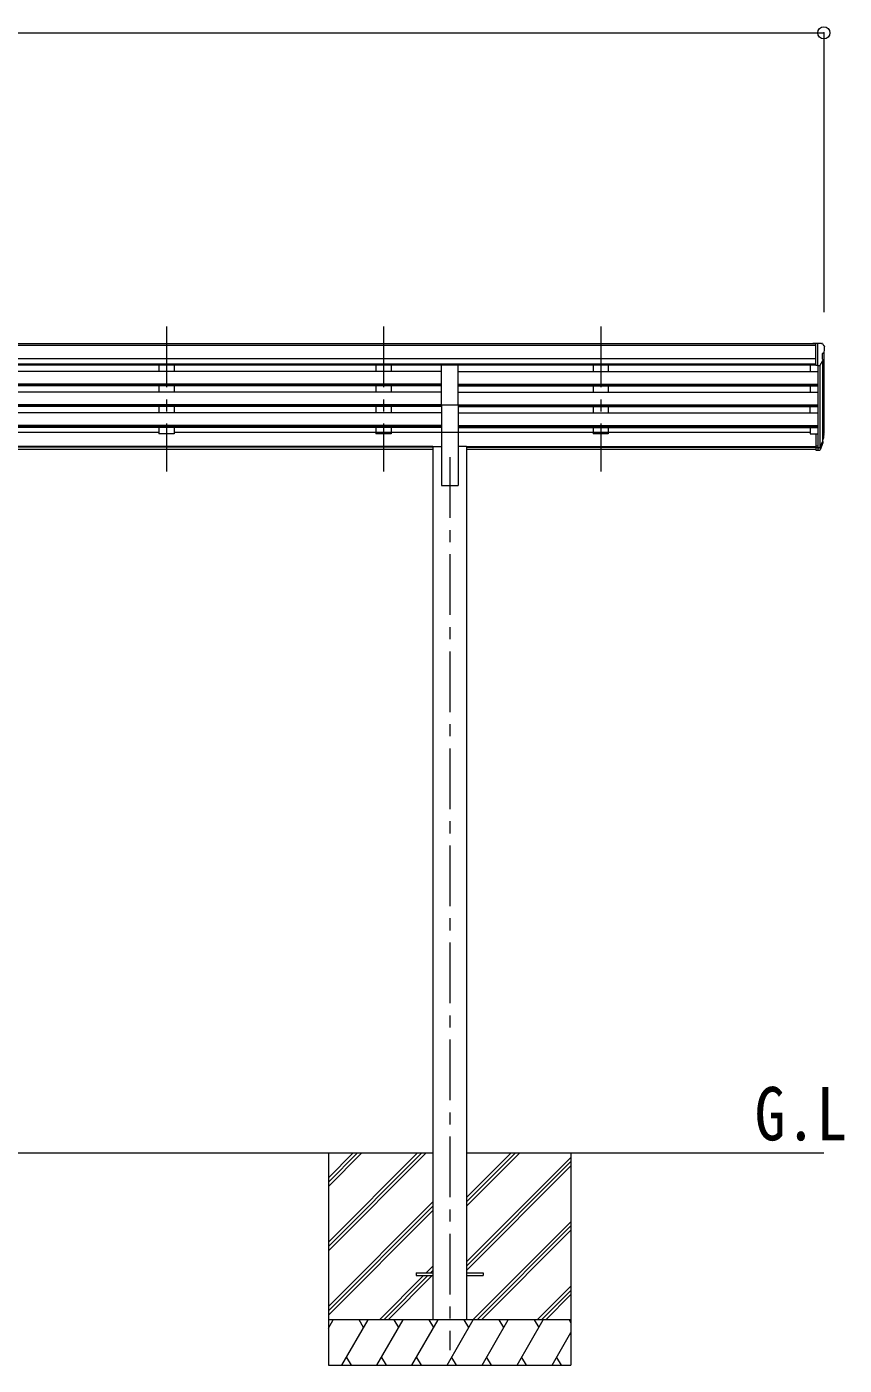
# Model space of a CAD drawing. Units: millimetres at full size, sheet at 1:40; details may follow other scales. Extents: x -11243 to 11243, y -7760 to 7760.
# Drawn here: x 4642 to 7338, y -4819 to -407 of the extents above; entities that cross this region are included whole.
import ezdxf
from ezdxf.enums import TextEntityAlignment as Align

# ---------------------------------------------------------------- set-up
doc = ezdxf.new("R2010")
doc.units = ezdxf.units.MM
doc.header["$LTSCALE"] = 40
doc.header["$PDMODE"] = 32
doc.header["$PDSIZE"] = 40
doc.linetypes.add('CHAIN1', pattern=[8, 5, -1, 1, -1])
for name, color, linetype, lineweight in [('0-0_0', 7, 'Continuous', 9), ('0-1_本体', 5, 'CHAIN1', 9), ('0-3_ELV2', 4, 'Continuous', 9), ('0-6_OTH_LINE', 6, 'Continuous', 9)]:
    doc.layers.add(name, color=color, linetype=linetype, lineweight=lineweight)
doc.layers.add('0-7_SHAPE', color=7, linetype='Continuous')
doc.styles.add('ＭＳ ゴシック', font='')
doc.styles.get('ＭＳ ゴシック').set_extended_font_data('MS Gothic')

msp = doc.modelspace()

# ---------------------------------------------------------------- linework, layer by layer
at = {"layer": '0-0_0'}
for p, q in [((2792.12, -4119.47), (5981.72, -4119.47)), ((5636.92, -4119.47), (5636.92, -4819.47)), ((5636.92, -4413.65), (5931.1, -4119.47)), ((5636.92, -4427.79), (5945.24, -4119.47)), ((5636.92, -4441.93), (5959.39, -4119.47)), ((5636.92, -4229.8), (5747.25, -4119.47)), ((5636.92, -4215.66), (5733.11, -4119.47)), ((5636.92, -4201.52), (5718.97, -4119.47)), ((6092.12, -4119.47), (7270.92, -4119.47)), ((6092.12, -4295.1), (6267.75, -4119.47)), ((6092.12, -4280.96), (6253.61, -4119.47)), ((6092.12, -4266.82), (6239.47, -4119.47)), ((6092.12, -4478.95), (6436.92, -4134.15)), ((6436.92, -4119.47), (6436.92, -4819.47)), ((6092.12, -4493.09), (6436.92, -4148.29)), ((6092.12, -4507.23), (6436.92, -4162.43)), ((5636.92, -4625.78), (5981.72, -4280.98)), ((5636.92, -4639.92), (5981.72, -4295.12)), ((5636.92, -4654.06), (5981.72, -4309.27)), ((6113.73, -4669.47), (6436.92, -4346.28)), ((6127.87, -4669.47), (6436.92, -4360.42)), ((6142.02, -4669.47), (6436.92, -4374.57)), ((5959.86, -4514.97), (5981.72, -4493.11)), ((5805.36, -4669.47), (5950.86, -4523.97)), ((5819.51, -4669.47), (5965.01, -4523.97)), ((5833.65, -4669.47), (5979.15, -4523.97)), ((5974.01, -4514.97), (5981.72, -4507.25)), ((6325.86, -4669.47), (6436.92, -4558.41)), ((6340.01, -4669.47), (6436.92, -4572.55)), ((6354.15, -4669.47), (6436.92, -4586.7)), ((6436.92, -4669.47), (5636.92, -4669.47)), ((5636.92, -4696.97), (5652.8, -4669.47)), ((5681.67, -4819.47), (5768.27, -4669.47)), ((5753.27, -4695.45), (5738.27, -4669.47)), ((5797.14, -4819.47), (5883.74, -4669.47)), ((5868.74, -4695.45), (5853.74, -4669.47)), ((5912.61, -4819.47), (5999.21, -4669.47)), ((5984.21, -4695.45), (5969.21, -4669.47)), ((6028.08, -4819.47), (6114.68, -4669.47)), ((6099.68, -4695.45), (6084.68, -4669.47)), ((6143.55, -4819.47), (6230.15, -4669.47)), ((6215.15, -4695.45), (6200.15, -4669.47)), ((6259.02, -4819.47), (6345.62, -4669.47)), ((6315.62, -4669.47), (6330.62, -4695.45)), ((6431.09, -4669.47), (6436.92, -4679.57)), ((6374.49, -4819.47), (6436.92, -4711.33)), ((5696.67, -4793.49), (5711.67, -4819.47)), ((5812.14, -4793.49), (5827.14, -4819.47)), ((5927.61, -4793.49), (5942.61, -4819.47)), ((6043.08, -4793.49), (6058.08, -4819.47)), ((6158.55, -4793.49), (6173.55, -4819.47)), ((6274.02, -4793.49), (6289.02, -4819.47)), ((6389.49, -4793.49), (6404.49, -4819.47)), ((5636.92, -4819.47), (6436.92, -4819.47))]:
    msp.add_line(p, q, dxfattribs=at)
at = {"layer": '0-1_本体'}
for p, q in [((5102.92, -1395.07), (5102.92, -1872.58)), ((5102.92, -1395.07), (5102.92, -1872.58)), ((5818.92, -1395.07), (5818.92, -1872.58)), ((5818.92, -1395.07), (5818.92, -1872.58)), ((6534.92, -1395.07), (6534.92, -1872.58)), ((6534.92, -1395.07), (6534.92, -1872.58)), ((6036.92, -1825.9), (6036.92, -4769.47))]:
    msp.add_line(p, q, dxfattribs=at)
at = {"layer": '0-3_ELV2'}
for p, q in [((7244.42, -1452.42), (1529.42, -1452.42)), ((7244.42, -1450.81), (7234.42, -1450.9)), ((7234.42, -1452.42), (7234.42, -1450.9)), ((7244.42, -1522.8), (7244.42, -1450.81)), ((7262.92, -1450.81), (7244.42, -1450.81)), ((7250.92, -1523.8), (7250.92, -1450.81)), ((7262.92, -1450.81), (7265.26, -1450.96)), ((7266.01, -1451.38), (7270.08, -1457.19)), ((7244.42, -1457.63), (1529.42, -1457.63)), ((7264.92, -1485.33), (7264.92, -1501.6)), ((7270.39, -1482), (7265.07, -1485.07)), ((7270.92, -1481.39), (7270.92, -1747.83)), ((7272.92, -1460.18), (7272.92, -1460.81)), ((7244.42, -1501.16), (1529.42, -1501.16)), ((7244.42, -1519.02), (1529.42, -1519.02)), ((6009.42, -1522.26), (2764.42, -1522.26)), ((6009.42, -1542.72), (2764.42, -1542.72)), ((5077.92, -1522.26), (5077.92, -1542.72)), ((5127.92, -1522.26), (5127.92, -1542.72)), ((5793.92, -1522.26), (5793.92, -1542.72)), ((5843.92, -1522.26), (5843.92, -1542.72)), ((6009.42, -1653.24), (6009.42, -1521.44)), ((6009.42, -1521.44), (6064.42, -1521.44)), ((6064.42, -1653.24), (6064.42, -1521.44)), ((7244.42, -1522.36), (6064.42, -1522.36)), ((6064.42, -1542.72), (7250.92, -1542.72)), ((6509.92, -1522.26), (6509.92, -1542.72)), ((6559.92, -1522.26), (6559.92, -1542.72)), ((7225.92, -1522.26), (7225.92, -1542.72)), ((7244.42, -1522.8), (7250.92, -1522.8)), ((7250.92, -1523.8), (7256.13, -1523.48)), ((7250.92, -1523.8), (7250.92, -1748.19)), ((7256.92, -1523.32), (7256.93, -1792.97)), ((7258.55, -1521.98), (7267.55, -1506.39)), ((7265.95, -1509.16), (7265.95, -1774.54)), ((6009.42, -1584.6), (2764.42, -1584.6)), ((6009.42, -1586.09), (2764.42, -1586.09)), ((6064.42, -1584.6), (7250.92, -1584.6)), ((6064.42, -1586.09), (7250.92, -1586.09)), ((6009.42, -1590.41), (2764.42, -1590.41)), ((6009.42, -1611.21), (2764.42, -1611.21)), ((5077.92, -1590.41), (5077.92, -1611.21)), ((5127.92, -1590.41), (5127.92, -1611.21)), ((5793.92, -1590.41), (5793.92, -1611.21)), ((5843.92, -1590.41), (5843.92, -1611.21)), ((6064.42, -1590.41), (7250.92, -1590.41)), ((6064.42, -1611.21), (7250.92, -1611.21)), ((6509.92, -1590.41), (6509.92, -1611.21)), ((6559.92, -1590.41), (6559.92, -1611.21)), ((7225.92, -1590.41), (7225.92, -1611.21)), ((6009.42, -1653.09), (2764.42, -1653.09)), ((6009.42, -1654.58), (2764.42, -1654.58)), ((6009.42, -1658.9), (2764.42, -1658.9)), ((5077.92, -1658.9), (5077.92, -1679.7)), ((5127.92, -1658.9), (5127.92, -1679.7)), ((5793.92, -1658.9), (5793.92, -1679.7)), ((5843.92, -1658.9), (5843.92, -1679.7)), ((6009.42, -1653.24), (6009.42, -1919.47)), ((6009.42, -1653.24), (6064.42, -1653.24)), ((6064.42, -1653.09), (7250.92, -1653.09)), ((6064.42, -1653.24), (6064.42, -1919.47)), ((6064.42, -1654.58), (7250.92, -1654.58)), ((6064.42, -1658.9), (7250.92, -1658.9)), ((6509.92, -1658.9), (6509.92, -1679.7)), ((6559.92, -1658.9), (6559.92, -1679.7)), ((7225.92, -1679.7), (7225.92, -1658.9)), ((6009.42, -1679.7), (2764.42, -1679.7)), ((6064.42, -1679.7), (7250.92, -1679.7)), ((6009.42, -1721.58), (2764.42, -1721.58)), ((6009.42, -1723.08), (2764.42, -1723.08)), ((6009.42, -1727.39), (2764.42, -1727.39)), ((5077.92, -1743.88), (4411.92, -1743.88)), ((5077.92, -1727.39), (5077.92, -1748.83)), ((5127.92, -1748.83), (5077.92, -1748.83)), ((5127.92, -1727.39), (5127.92, -1748.83)), ((6009.42, -1743.88), (5127.92, -1743.88)), ((5793.92, -1727.39), (5793.92, -1748.83)), ((6064.42, -1743.88), (5793.92, -1743.88)), ((5843.92, -1748.83), (5793.92, -1748.83)), ((5843.92, -1727.39), (5843.92, -1748.83)), ((6009.42, -1743.88), (5843.92, -1743.88)), ((6064.42, -1721.58), (7250.92, -1721.58)), ((6064.42, -1723.08), (7250.92, -1723.08)), ((6064.42, -1727.39), (7250.92, -1727.39)), ((7225.92, -1743.88), (6064.42, -1743.88)), ((6509.92, -1727.39), (6509.92, -1748.83)), ((6559.92, -1748.83), (6509.92, -1748.83)), ((6559.92, -1727.39), (6559.92, -1748.83)), ((7225.92, -1727.39), (7225.92, -1748.83)), ((7225.92, -1748.83), (7244.42, -1748.83)), ((7244.42, -1748.19), (7244.42, -1802.23)), ((7244.42, -1748.19), (7250.92, -1748.19)), ((7250.92, -1748.19), (7250.92, -1802.97)), ((7269.23, -1761.01), (7265.95, -1768.07)), ((7269.83, -1762.38), (7265.95, -1770.33)), ((5981.72, -1790.9), (2792.12, -1790.9)), ((5981.72, -1792.29), (2792.12, -1792.29)), ((5981.72, -1799.98), (2792.12, -1799.98)), ((5981.72, -1790.47), (5981.72, -4669.47)), ((5981.72, -1790.47), (6009.42, -1790.47)), ((6092.12, -1790.47), (6064.42, -1790.47)), ((6092.12, -1790.47), (6092.12, -4669.47)), ((6092.12, -1790.9), (7244.42, -1790.9)), ((6092.12, -1792.29), (7244.42, -1792.29)), ((7244.42, -1799.98), (6092.12, -1799.98)), ((7244.42, -1788.33), (7250.92, -1788.33)), ((7244.42, -1793.21), (7250.92, -1793.21)), ((7244.42, -1802.23), (7250.92, -1802.23)), ((7250.92, -1793.23), (7256.06, -1793.23)), ((7250.92, -1795.03), (7255.77, -1795.03)), ((7250.92, -1802.97), (7255.77, -1802.97)), ((7257.36, -1792.55), (7265.11, -1777.14)), ((7266.56, -1777.5), (7258.37, -1793.68)), ((7267.18, -1778.06), (7258.37, -1801.61)), ((7267.51, -1773.66), (7267.18, -1778.06)), ((6009.42, -1919.47), (6064.42, -1919.47)), ((5926.92, -4514.97), (5981.72, -4514.97)), ((6092.12, -4514.97), (6146.92, -4514.97)), ((6092.12, -4523.97), (6146.92, -4523.97)), ((6146.92, -4514.97), (6146.92, -4523.97))]:
    msp.add_line(p, q, dxfattribs=at)
msp.add_lwpolyline([(5926.92, -4514.97), (5926.92, -4523.97), (5981.72, -4523.97)], dxfattribs=at)
for centre, radius, start, end in [((7265.19, -1451.95), 1, 35, 86.5), ((7265.22, -1485.33), 0.3, 120, 180), ((7269.92, -1460.18), 3, 0, 87), ((7266.02, -1477.63), 6.18, 315.00103, 354.2965), ((7070.92, -1460.81), 202, 355.05096, 0), ((7255.95, -1520.48), 3, 273.5, 330), ((7265.22, -1501.6), 0.3, 180, 265.2833), ((7264.95, -1504.89), 3, 330, 85.2833), ((7240.34, -1751.51), 30.41, 341.80266, 352.8448), ((7241.74, -1753.27), 29.53, 342.01856, 353.49194)]:
    msp.add_arc(centre, radius, start, end, dxfattribs=at)
for centre, major_axis, ratio, start_param, end_param in [((7183.06, -1747.02), (-87.93, 4.42), 0.541684, 3.060334, 3.2172517), ((7182.27, -1753.7), (89.06, 1.43), 0.57596, 6.1985533, 6.3701348), ((7255.77, -1792.32), (3, 0), 0.90356, 4.712389, 5.7595865), ((7255.77, -1800.26), (-3, 0), 0.90356, 1.5707963, 2.6179939), ((7256.06, -1791.87), (1.5, 0), 0.90356, 4.712389, 5.7595865), ((7181, -1753.6), (88.05, 0), 0.90356, 5.9828017, 6.0168888), ((7266.21, -1773.66), (-1.3, 0), 0.90356, 2.9359903, 4.9130961), ((7180.29, -1757.47), (89.07, 0), 0.90356, 6.0316505, 6.077583)]:
    msp.add_ellipse(centre, major_axis=major_axis, ratio=ratio, start_param=start_param, end_param=end_param, dxfattribs=at)
at = {"layer": '0-6_OTH_LINE'}
for p, q in [((1502.92, -426.62), (7270.92, -426.62)), ((7270.92, -426.62), (7270.92, -1347.83))]:
    msp.add_line(p, q, dxfattribs=at)
msp.add_point((7270.92, -426.62), dxfattribs=at)

# ---------------------------------------------------------------- texts
at = {"layer": '0-7_SHAPE', "style": 'ＭＳ ゴシック', "width": 0.85}
msp.add_text('G.L', height=176, dxfattribs=at).set_placement((7042.39, -4130.77), align=Align.BOTTOM_LEFT)

doc.saveas('drawing.dxf')
